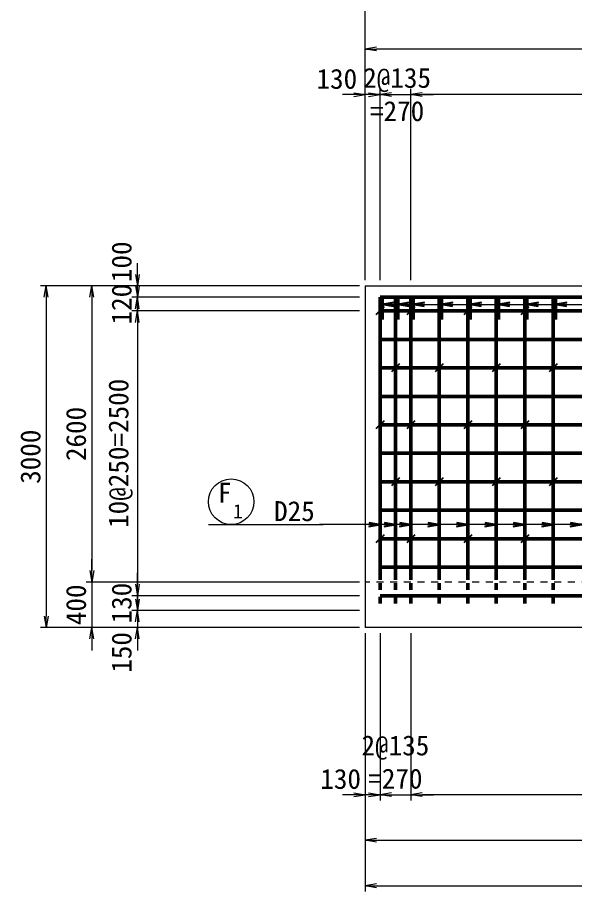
# Model space of a CAD drawing. Header units: millimetres. Extents: x 222124 to 348274, y -62968 to -33268.
# Drawn here: x 279322 to 284221, y -46027 to -38352 of the extents above; entities that cross this region are included whole.
import ezdxf
from ezdxf.enums import TextEntityAlignment as Align

# ---------------------------------------------------------------- set-up
doc = ezdxf.new("R2010")
doc.units = ezdxf.units.MM
doc.header["$LTSCALE"] = 50
doc.header["$PDSIZE"] = 300
doc.linetypes.add('SXF_跳び破線', pattern=[12, 6, -6])
doc.layers.get('Defpoints').update_dxf_attribs({"color": 191})
for name, color, linetype, lineweight in [('D-BGD', 7, 'Continuous', 13), ('D-STR', 1, 'Continuous', 50), ('D-STR-DIM', 7, 'Continuous', 13), ('D-STR-HTXT', 7, 'Continuous', 13), ('D-STR-STR5', 7, 'Continuous', 25), ('D-STR-TXT', 7, 'Continuous', 13)]:
    doc.layers.add(name, color=color, linetype=linetype, lineweight=lineweight)
doc.styles.add('YOKO_GOTHIC', font='MS Gothic.ttf')
doc.dimstyles.new('S50', dxfattribs={"dimscale": 50, "dimtxt": 3.5, "dimasz": 2, "dimexe": 1, "dimexo": 1, "dimgap": 1, "dimtad": 1, "dimdec": 0, "dimzin": 1, "dimdsep": 46, "dimtxsty": 'YOKO_GOTHIC', "dimblk": 'OPEN', "dimcen": 0, "dimclrd": 256, "dimclre": 256, "dimclrt": 256, "dimaunit": 1, "dimadec": 3, "dimazin": 0, "dimtfac": 1, "dimtdec": 0, "dimtix": 1, "dimtmove": 2, "dimatfit": 3, "dimldrblk": 'OPEN', "dimfxl": 1, "dimlwd": -1, "dimlwe": -1, "dimarcsym": 0})

# ---------------------------------------------------------------- blocks, each defined once
blk = doc.blocks.new('_Open')
at = {"color": 0, "linetype": 'ByBlock', "lineweight": -2}
for p, q in [((-1, 0.167), (0, 0)), ((-1, -0.167), (0, 0)), ((0, 0), (-1, 0))]:
    blk.add_line(p, q, dxfattribs=at)
blk = doc.blocks.new('*D1705')
at = {"layer": 'D-STR-DIM', "transparency": 16777216}
for p, q in [((282374.8, -40659.2), (282374.8, -38179.8)), ((288174.8, -40659.2), (288174.8, -38179.8)), ((282474.8, -38229.8), (288074.8, -38229.8))]:
    blk.add_line(p, q, dxfattribs=at)
at = {"layer": 'Defpoints', "color": 0, "transparency": 16777216}
for p in [(288174.8, -38229.8), (282374.8, -40709.2), (288174.8, -40709.2)]:
    blk.add_point(p, dxfattribs=at)
at = {"layer": 'D-STR-DIM', "transparency": 16777216, "xscale": 100, "yscale": 100, "zscale": 100, "rotation": 180}
blk.add_blockref('_Open', (282374.8, -38229.8), dxfattribs=at)
at = {"layer": 'D-STR-DIM', "transparency": 16777216, "xscale": 100, "yscale": 100, "zscale": 100}
blk.add_blockref('_Open', (288174.8, -38229.8), dxfattribs=at)
at = {"layer": 'D-STR-DIM', "transparency": 16777216, "insert": (285274.8, -38092.3), "char_height": 175, "attachment_point": 5, "style": 'YOKO_GOTHIC'}
blk.add_mtext('5800', dxfattribs=at)
blk = doc.blocks.new('*D1710')
at = {"layer": 'D-STR-DIM', "transparency": 16777216}
for p, q in [((282774.8, -40659.2), (282774.8, -38979.8)), ((287774.8, -40659.2), (287774.8, -38979.8)), ((287674.8, -39029.8), (282874.8, -39029.8))]:
    blk.add_line(p, q, dxfattribs=at)
at = {"layer": 'Defpoints', "color": 0, "transparency": 16777216}
for p in [(282774.8, -39029.8), (282774.8, -40709.2), (287774.8, -40709.2)]:
    blk.add_point(p, dxfattribs=at)
at = {"layer": 'D-STR-DIM', "transparency": 16777216, "xscale": 100, "yscale": 100, "zscale": 100, "rotation": 180}
blk.add_blockref('_Open', (282774.8, -39029.8), dxfattribs=at)
at = {"layer": 'D-STR-DIM', "transparency": 16777216, "xscale": 100, "yscale": 100, "zscale": 100}
blk.add_blockref('_Open', (287774.8, -39029.8), dxfattribs=at)
at = {"layer": 'D-STR-DIM', "transparency": 16777216, "insert": (285274.8, -38883), "char_height": 175, "attachment_point": 5, "style": 'YOKO_GOTHIC'}
blk.add_mtext('20@250=5000', dxfattribs=at)
blk = doc.blocks.new('*D1711')
at = {"layer": 'D-STR-DIM', "transparency": 16777216}
for p, q in [((282374.8, -40659.2), (282374.8, -38579.8)), ((287774.8, -40659.2), (287774.8, -38579.8)), ((287674.8, -38629.8), (282474.8, -38629.8))]:
    blk.add_line(p, q, dxfattribs=at)
at = {"layer": 'Defpoints', "color": 0, "transparency": 16777216}
for p in [(282374.8, -38629.8), (282374.8, -40709.2), (287774.8, -40709.2)]:
    blk.add_point(p, dxfattribs=at)
at = {"layer": 'D-STR-DIM', "transparency": 16777216, "xscale": 100, "yscale": 100, "zscale": 100, "rotation": 180}
blk.add_blockref('_Open', (282374.8, -38629.8), dxfattribs=at)
at = {"layer": 'D-STR-DIM', "transparency": 16777216, "xscale": 100, "yscale": 100, "zscale": 100}
blk.add_blockref('_Open', (287774.8, -38629.8), dxfattribs=at)
at = {"layer": 'D-STR-DIM', "transparency": 16777216, "insert": (285074.8, -38492.3), "char_height": 175, "attachment_point": 5, "style": 'YOKO_GOTHIC'}
blk.add_mtext('5400', dxfattribs=at)
blk = doc.blocks.new('*D1712')
at = {"layer": 'D-STR-DIM', "transparency": 16777216}
for p, q in [((282374.8, -40659.2), (282374.8, -38979.8)), ((282504.8, -40659.2), (282504.8, -38979.8)), ((282274.8, -39029.8), (282174.8, -39029.8)), ((282504.8, -39029.8), (282374.8, -39029.8)), ((282604.8, -39029.8), (282704.8, -39029.8))]:
    blk.add_line(p, q, dxfattribs=at)
at = {"layer": 'Defpoints', "color": 0, "transparency": 16777216}
for p in [(282374.8, -39029.8), (282374.8, -40709.2), (282504.8, -40709.2)]:
    blk.add_point(p, dxfattribs=at)
at = {"layer": 'D-STR-DIM', "transparency": 16777216, "xscale": 100, "yscale": 100, "zscale": 100}
blk.add_blockref('_Open', (282374.8, -39029.8), dxfattribs=at)
at = {"layer": 'D-STR-DIM', "transparency": 16777216, "xscale": 100, "yscale": 100, "zscale": 100, "rotation": 180}
blk.add_blockref('_Open', (282504.8, -39029.8), dxfattribs=at)
at = {"layer": 'D-STR-DIM', "transparency": 16777216, "insert": (282125.6, -38892.3), "char_height": 175, "attachment_point": 5, "style": 'YOKO_GOTHIC'}
blk.add_mtext('130', dxfattribs=at)
blk = doc.blocks.new('*D1719')
at = {"layer": 'D-STR-DIM', "transparency": 16777216}
for p, q in [((282324.8, -40709.2), (279524.8, -40709.2)), ((279574.8, -40809.2), (279574.8, -43609.2)), ((282324.8, -43709.2), (279524.8, -43709.2))]:
    blk.add_line(p, q, dxfattribs=at)
at = {"layer": 'Defpoints', "color": 0, "transparency": 16777216}
for p in [(282374.8, -40709.2), (279574.8, -43709.2), (282374.8, -43709.2)]:
    blk.add_point(p, dxfattribs=at)
at = {"layer": 'D-STR-DIM', "transparency": 16777216, "xscale": 100, "yscale": 100, "zscale": 100}
for p, rotation in [((279574.8, -40709.2), 90), ((279574.8, -43709.2), 270)]:
    blk.add_blockref('_Open', p, dxfattribs=dict(at, rotation=rotation))
at = {"layer": 'D-STR-DIM', "transparency": 16777216, "insert": (279437.3, -42209.2), "char_height": 175, "attachment_point": 5, "rotation": 90, "style": 'YOKO_GOTHIC'}
blk.add_mtext('3000', dxfattribs=at)
blk = doc.blocks.new('*D1720')
at = {"layer": 'D-STR-DIM', "transparency": 16777216}
for p, q in [((282324.8, -40709.2), (279924.8, -40709.2)), ((279974.8, -40809.2), (279974.8, -43209.2)), ((282324.8, -43309.2), (279924.8, -43309.2))]:
    blk.add_line(p, q, dxfattribs=at)
at = {"layer": 'Defpoints', "color": 0, "transparency": 16777216}
for p in [(282374.8, -40709.2), (279974.8, -43309.2), (282374.8, -43309.2)]:
    blk.add_point(p, dxfattribs=at)
at = {"layer": 'D-STR-DIM', "transparency": 16777216, "xscale": 100, "yscale": 100, "zscale": 100}
for p, rotation in [((279974.8, -40709.2), 90), ((279974.8, -43309.2), 270)]:
    blk.add_blockref('_Open', p, dxfattribs=dict(at, rotation=rotation))
at = {"layer": 'D-STR-DIM', "transparency": 16777216, "insert": (279837.3, -42009.2), "char_height": 175, "attachment_point": 5, "rotation": 90, "style": 'YOKO_GOTHIC'}
blk.add_mtext('2600', dxfattribs=at)
blk = doc.blocks.new('*D1721')
at = {"layer": 'D-STR-DIM', "transparency": 16777216}
for p, q in [((279974.8, -43209.2), (279974.8, -43109.2)), ((282324.8, -43309.2), (279924.8, -43309.2)), ((279974.8, -43309.2), (279974.8, -43709.2)), ((282324.8, -43709.2), (279924.8, -43709.2)), ((279974.8, -43809.2), (279974.8, -43909.2))]:
    blk.add_line(p, q, dxfattribs=at)
at = {"layer": 'Defpoints', "color": 0, "transparency": 16777216}
for p in [(282374.8, -43309.2), (279974.8, -43709.2), (282374.8, -43709.2)]:
    blk.add_point(p, dxfattribs=at)
at = {"layer": 'D-STR-DIM', "transparency": 16777216, "xscale": 100, "yscale": 100, "zscale": 100}
for p, rotation in [((279974.8, -43309.2), 270), ((279974.8, -43709.2), 90)]:
    blk.add_blockref('_Open', p, dxfattribs=dict(at, rotation=rotation))
at = {"layer": 'D-STR-DIM', "transparency": 16777216, "insert": (279837.3, -43509.2), "char_height": 175, "attachment_point": 5, "rotation": 90, "style": 'YOKO_GOTHIC'}
blk.add_mtext('400', dxfattribs=at)
blk = doc.blocks.new('*D1722')
at = {"layer": 'D-STR-DIM', "transparency": 16777216}
for p, q in [((282324.8, -40929.2), (280324.8, -40929.2)), ((280374.8, -41029.2), (280374.8, -43329.2)), ((282324.8, -43429.2), (280324.8, -43429.2))]:
    blk.add_line(p, q, dxfattribs=at)
at = {"layer": 'Defpoints', "color": 0, "transparency": 16777216}
for p in [(282374.8, -40929.2), (280374.8, -43429.2), (282374.8, -43429.2)]:
    blk.add_point(p, dxfattribs=at)
at = {"layer": 'D-STR-DIM', "transparency": 16777216, "xscale": 100, "yscale": 100, "zscale": 100}
for p, rotation in [((280374.8, -40929.2), 90), ((280374.8, -43429.2), 270)]:
    blk.add_blockref('_Open', p, dxfattribs=dict(at, rotation=rotation))
at = {"layer": 'D-STR-DIM', "transparency": 16777216, "insert": (280227.9, -42179.2), "char_height": 175, "attachment_point": 5, "rotation": 90, "style": 'YOKO_GOTHIC'}
blk.add_mtext('10@250=2500', dxfattribs=at)
blk = doc.blocks.new('*D1723')
at = {"layer": 'D-STR-DIM', "transparency": 16777216}
for p, q in [((280374.8, -43329.2), (280374.8, -43229.2)), ((282324.8, -43429.2), (280324.8, -43429.2)), ((280374.8, -43429.2), (280374.8, -43559.2)), ((282324.8, -43559.2), (280324.8, -43559.2)), ((280374.8, -43659.2), (280374.8, -43759.2))]:
    blk.add_line(p, q, dxfattribs=at)
at = {"layer": 'Defpoints', "color": 0, "transparency": 16777216}
for p in [(282374.8, -43429.2), (280374.8, -43559.2), (282374.8, -43559.2)]:
    blk.add_point(p, dxfattribs=at)
at = {"layer": 'D-STR-DIM', "transparency": 16777216, "xscale": 100, "yscale": 100, "zscale": 100}
for p, rotation in [((280374.8, -43429.2), 270), ((280374.8, -43559.2), 90)]:
    blk.add_blockref('_Open', p, dxfattribs=dict(at, rotation=rotation))
at = {"layer": 'D-STR-DIM', "transparency": 16777216, "insert": (280237.3, -43494.2), "char_height": 175, "attachment_point": 5, "rotation": 90, "style": 'YOKO_GOTHIC'}
blk.add_mtext('130', dxfattribs=at)
blk = doc.blocks.new('*D1724')
at = {"layer": 'D-STR-DIM', "transparency": 16777216}
for p, q in [((280374.8, -43459.2), (280374.8, -43359.2)), ((282324.8, -43559.2), (280324.8, -43559.2)), ((280374.8, -43559.2), (280374.8, -43709.2)), ((282324.8, -43709.2), (280324.8, -43709.2)), ((280374.8, -43809.2), (280374.8, -43909.2))]:
    blk.add_line(p, q, dxfattribs=at)
at = {"layer": 'Defpoints', "color": 0, "transparency": 16777216}
for p in [(282374.8, -43559.2), (280374.8, -43709.2), (282374.8, -43709.2)]:
    blk.add_point(p, dxfattribs=at)
at = {"layer": 'D-STR-DIM', "transparency": 16777216, "xscale": 100, "yscale": 100, "zscale": 100}
for p, rotation in [((280374.8, -43559.2), 270), ((280374.8, -43709.2), 90)]:
    blk.add_blockref('_Open', p, dxfattribs=dict(at, rotation=rotation))
at = {"layer": 'D-STR-DIM', "transparency": 16777216, "insert": (280237.3, -43927.2), "char_height": 175, "attachment_point": 5, "rotation": 90, "style": 'YOKO_GOTHIC'}
blk.add_mtext('150', dxfattribs=at)
blk = doc.blocks.new('*D1725')
at = {"layer": 'D-STR-DIM', "transparency": 16777216}
for p, q in [((280374.8, -40709.2), (280374.8, -40609.2)), ((282324.8, -40809.2), (280324.8, -40809.2)), ((280374.8, -40929.2), (280374.8, -40809.2)), ((282324.8, -40929.2), (280324.8, -40929.2)), ((280374.8, -41029.2), (280374.8, -41129.2))]:
    blk.add_line(p, q, dxfattribs=at)
at = {"layer": 'Defpoints', "color": 0, "transparency": 16777216}
for p in [(280374.8, -40809.2), (282374.8, -40809.2), (282374.8, -40929.2)]:
    blk.add_point(p, dxfattribs=at)
at = {"layer": 'D-STR-DIM', "transparency": 16777216, "xscale": 100, "yscale": 100, "zscale": 100}
for p, rotation in [((280374.8, -40809.2), 270), ((280374.8, -40929.2), 90)]:
    blk.add_blockref('_Open', p, dxfattribs=dict(at, rotation=rotation))
at = {"layer": 'D-STR-DIM', "transparency": 16777216, "insert": (280237.3, -40869.2), "char_height": 175, "attachment_point": 5, "rotation": 90, "style": 'YOKO_GOTHIC'}
blk.add_mtext('120', dxfattribs=at)
blk = doc.blocks.new('*D1726')
at = {"layer": 'D-STR-DIM', "transparency": 16777216}
for p, q in [((280374.8, -40609.2), (280374.8, -40509.2)), ((282324.8, -40709.2), (280324.8, -40709.2)), ((280374.8, -40809.2), (280374.8, -40709.2)), ((282324.8, -40809.2), (280324.8, -40809.2)), ((280374.8, -40909.2), (280374.8, -41009.2))]:
    blk.add_line(p, q, dxfattribs=at)
at = {"layer": 'Defpoints', "color": 0, "transparency": 16777216}
for p in [(280374.8, -40709.2), (282374.8, -40709.2), (282374.8, -40809.2)]:
    blk.add_point(p, dxfattribs=at)
at = {"layer": 'D-STR-DIM', "transparency": 16777216, "xscale": 100, "yscale": 100, "zscale": 100}
for p, rotation in [((280374.8, -40709.2), 270), ((280374.8, -40809.2), 90)]:
    blk.add_blockref('_Open', p, dxfattribs=dict(at, rotation=rotation))
at = {"layer": 'D-STR-DIM', "transparency": 16777216, "insert": (280237.3, -40497.3), "char_height": 175, "attachment_point": 5, "rotation": 90, "style": 'YOKO_GOTHIC'}
blk.add_mtext('100', dxfattribs=at)
blk = doc.blocks.new('*D1736')
at = {"layer": 'D-STR-DIM', "transparency": 16777216}
for p, q in [((282374.8, -43759.2), (282374.8, -46026.8)), ((288174.8, -43859.2), (288174.8, -46026.8)), ((282474.8, -45976.8), (288074.8, -45976.8))]:
    blk.add_line(p, q, dxfattribs=at)
at = {"layer": 'Defpoints', "color": 0, "transparency": 16777216}
for p in [(282374.8, -43709.2), (288174.8, -43809.2), (288174.8, -45976.8)]:
    blk.add_point(p, dxfattribs=at)
at = {"layer": 'D-STR-DIM', "transparency": 16777216, "xscale": 100, "yscale": 100, "zscale": 100, "rotation": 180}
blk.add_blockref('_Open', (282374.8, -45976.8), dxfattribs=at)
at = {"layer": 'D-STR-DIM', "transparency": 16777216, "xscale": 100, "yscale": 100, "zscale": 100}
blk.add_blockref('_Open', (288174.8, -45976.8), dxfattribs=at)
at = {"layer": 'D-STR-DIM', "transparency": 16777216, "insert": (285274.8, -45839.3), "char_height": 175, "attachment_point": 5, "style": 'YOKO_GOTHIC'}
blk.add_mtext('5800', dxfattribs=at)
blk = doc.blocks.new('*D1737')
at = {"layer": 'D-STR-DIM', "transparency": 16777216}
for p, q in [((282374.8, -43759.2), (282374.8, -45626.8)), ((287474.8, -43759.2), (287474.8, -45626.8)), ((282474.8, -45576.8), (287374.8, -45576.8))]:
    blk.add_line(p, q, dxfattribs=at)
at = {"layer": 'Defpoints', "color": 0, "transparency": 16777216}
for p in [(282374.8, -43709.2), (287474.8, -43709.2), (287474.8, -45576.8)]:
    blk.add_point(p, dxfattribs=at)
at = {"layer": 'D-STR-DIM', "transparency": 16777216, "xscale": 100, "yscale": 100, "zscale": 100, "rotation": 180}
blk.add_blockref('_Open', (282374.8, -45576.8), dxfattribs=at)
at = {"layer": 'D-STR-DIM', "transparency": 16777216, "xscale": 100, "yscale": 100, "zscale": 100}
blk.add_blockref('_Open', (287474.8, -45576.8), dxfattribs=at)
at = {"layer": 'D-STR-DIM', "transparency": 16777216, "insert": (284924.8, -45439.3), "char_height": 175, "attachment_point": 5, "style": 'YOKO_GOTHIC'}
blk.add_mtext('5100', dxfattribs=at)
blk = doc.blocks.new('*D1743')
at = {"layer": 'D-STR-DIM', "transparency": 16777216}
for p, q in [((282774.8, -43759.2), (282774.8, -45226.8)), ((287774.8, -43859.2), (287774.8, -45226.8)), ((287674.8, -45176.8), (282874.8, -45176.8))]:
    blk.add_line(p, q, dxfattribs=at)
at = {"layer": 'Defpoints', "color": 0, "transparency": 16777216}
for p in [(282774.8, -43709.2), (287774.8, -43809.2), (282774.8, -45176.8)]:
    blk.add_point(p, dxfattribs=at)
at = {"layer": 'D-STR-DIM', "transparency": 16777216, "xscale": 100, "yscale": 100, "zscale": 100, "rotation": 180}
blk.add_blockref('_Open', (282774.8, -45176.8), dxfattribs=at)
at = {"layer": 'D-STR-DIM', "transparency": 16777216, "xscale": 100, "yscale": 100, "zscale": 100}
blk.add_blockref('_Open', (287774.8, -45176.8), dxfattribs=at)
at = {"layer": 'D-STR-DIM', "transparency": 16777216, "insert": (285274.8, -45030), "char_height": 175, "attachment_point": 5, "style": 'YOKO_GOTHIC'}
blk.add_mtext('20@250=5000', dxfattribs=at)
blk = doc.blocks.new('*D1744')
at = {"layer": 'D-STR-DIM', "transparency": 16777216}
for p, q in [((282374.8, -43759.2), (282374.8, -45226.8)), ((282504.8, -43759.2), (282504.8, -45226.8)), ((282274.8, -45176.8), (282174.8, -45176.8)), ((282504.8, -45176.8), (282374.8, -45176.8)), ((282604.8, -45176.8), (282704.8, -45176.8))]:
    blk.add_line(p, q, dxfattribs=at)
at = {"layer": 'Defpoints', "color": 0, "transparency": 16777216}
for p in [(282374.8, -43709.2), (282504.8, -43709.2), (282374.8, -45176.8)]:
    blk.add_point(p, dxfattribs=at)
at = {"layer": 'D-STR-DIM', "transparency": 16777216, "xscale": 100, "yscale": 100, "zscale": 100}
blk.add_blockref('_Open', (282374.8, -45176.8), dxfattribs=at)
at = {"layer": 'D-STR-DIM', "transparency": 16777216, "xscale": 100, "yscale": 100, "zscale": 100, "rotation": 180}
blk.add_blockref('_Open', (282504.8, -45176.8), dxfattribs=at)
at = {"layer": 'D-STR-DIM', "transparency": 16777216, "insert": (282159.1, -45039.3), "char_height": 175, "attachment_point": 5, "style": 'YOKO_GOTHIC'}
blk.add_mtext('130', dxfattribs=at)
blk = doc.blocks.new('*D1547')
at = {"layer": 'D-STR-DIM', "transparency": 16777216}
for p, q in [((282504.8, -43759.2), (282504.8, -45226.8)), ((282774.8, -43759.2), (282774.8, -45226.8)), ((282404.8, -45176.8), (282304.8, -45176.8)), ((282504.8, -45176.8), (282774.8, -45176.8)), ((282874.8, -45176.8), (282974.8, -45176.8))]:
    blk.add_line(p, q, dxfattribs=at)
at = {"layer": 'Defpoints', "color": 0, "transparency": 16777216}
for p in [(282504.8, -43709.2), (282774.8, -43709.2), (282774.8, -45176.8)]:
    blk.add_point(p, dxfattribs=at)
at = {"layer": 'D-STR-DIM', "transparency": 16777216, "xscale": 100, "yscale": 100, "zscale": 100}
blk.add_blockref('_Open', (282504.8, -45176.8), dxfattribs=at)
at = {"layer": 'D-STR-DIM', "transparency": 16777216, "xscale": 100, "yscale": 100, "zscale": 100, "rotation": 180}
blk.add_blockref('_Open', (282774.8, -45176.8), dxfattribs=at)
at = {"layer": 'D-STR-DIM', "transparency": 16777216, "insert": (282639.8, -44891.2), "char_height": 175, "attachment_point": 5, "style": 'YOKO_GOTHIC'}
blk.add_mtext('2@135\\P=270', dxfattribs=at)
blk = doc.blocks.new('*D1548')
at = {"layer": 'D-STR-DIM', "transparency": 16777216}
for p, q in [((282504.8, -40659.2), (282504.8, -38979.8)), ((282774.8, -40659.2), (282774.8, -38979.8)), ((282404.8, -39029.8), (282304.8, -39029.8)), ((282504.8, -39029.8), (282774.8, -39029.8)), ((282874.8, -39029.8), (282974.8, -39029.8))]:
    blk.add_line(p, q, dxfattribs=at)
at = {"layer": 'Defpoints', "color": 0, "transparency": 16777216}
for p in [(282774.8, -39029.8), (282504.8, -40709.2), (282774.8, -40709.2)]:
    blk.add_point(p, dxfattribs=at)
at = {"layer": 'D-STR-DIM', "transparency": 16777216, "xscale": 100, "yscale": 100, "zscale": 100}
blk.add_blockref('_Open', (282504.8, -39029.8), dxfattribs=at)
at = {"layer": 'D-STR-DIM', "transparency": 16777216, "xscale": 100, "yscale": 100, "zscale": 100, "rotation": 180}
blk.add_blockref('_Open', (282774.8, -39029.8), dxfattribs=at)
at = {"layer": 'D-STR-DIM', "transparency": 16777216, "insert": (282654.8, -39029.8), "char_height": 175, "attachment_point": 5, "style": 'YOKO_GOTHIC'}
blk.add_mtext('2@135\\P=270', dxfattribs=at)

msp = doc.modelspace()

# ---------------------------------------------------------------- linework, layer by layer
at = {"layer": 'D-BGD'}
for p, q in [((282374.8, -40709.2), (288174.8, -40709.2)), ((282374.8, -40709.2), (282374.8, -43709.2)), ((287474.8, -43709.2), (282374.8, -43709.2))]:
    msp.add_line(p, q, dxfattribs=at)
at = {"layer": 'D-BGD', "linetype": 'SXF_跳び破線', "ltscale": 0.2}
msp.add_line((288174.8, -43309.2), (282374.8, -43309.2), dxfattribs=at)
at = {"layer": 'D-STR'}
for p, q in [((282504.8, -40809.2), (288054.8, -40809.2)), ((282504.8, -43289.2), (282504.8, -40809.2)), ((282524.8, -41004.2), (282524.8, -40809.2)), ((282639.8, -43289.2), (282639.8, -40809.2)), ((282659.8, -41004.2), (282659.8, -40809.2)), ((282774.8, -43289.2), (282774.8, -40809.2)), ((282794.8, -41004.2), (282794.8, -40809.2)), ((283024.8, -43289.2), (283024.8, -40809.2)), ((283044.8, -41004.2), (283044.8, -40809.2)), ((283274.8, -43289.2), (283274.8, -40809.2)), ((283294.8, -41004.2), (283294.8, -40809.2)), ((283524.8, -43289.2), (283524.8, -40809.2)), ((283544.8, -41004.2), (283544.8, -40809.2)), ((283774.8, -43289.2), (283774.8, -40809.2)), ((283794.8, -41004.2), (283794.8, -40809.2)), ((284024.8, -43289.2), (284024.8, -40809.2)), ((284044.8, -41004.2), (284044.8, -40809.2)), ((282504.8, -40929.2), (288054.8, -40929.2)), ((282504.8, -41179.2), (288054.8, -41179.2)), ((282504.8, -41429.2), (288054.8, -41429.2)), ((282504.8, -41679.2), (288054.8, -41679.2)), ((282504.8, -41929.2), (288054.8, -41929.2)), ((282504.8, -42179.2), (288054.8, -42179.2)), ((282504.8, -42429.2), (288054.8, -42429.2)), ((282504.8, -42679.2), (288054.8, -42679.2)), ((282504.8, -42929.2), (288054.8, -42929.2)), ((282504.8, -43179.2), (288054.8, -43179.2)), ((282504.8, -43429.2), (288054.8, -43429.2))]:
    msp.add_line(p, q, dxfattribs=at)
at = {"layer": 'D-STR', "linetype": 'SXF_跳び破線', "ltscale": 0.2}
for p, q in [((282504.8, -43319.2), (282504.8, -43559.2)), ((282639.8, -43319.2), (282639.8, -43559.2)), ((282774.8, -43319.2), (282774.8, -43559.2)), ((283024.8, -43319.2), (283024.8, -43559.2)), ((283274.8, -43319.2), (283274.8, -43559.2)), ((283524.8, -43319.2), (283524.8, -43559.2)), ((283774.8, -43319.2), (283774.8, -43559.2)), ((284024.8, -43319.2), (284024.8, -43559.2))]:
    msp.add_line(p, q, dxfattribs=at)
at = {"layer": 'D-STR-HTXT'}
msp.add_line((280998.2, -42804.2), (282004.8, -42804.2), dxfattribs=at)
msp.add_lwpolyline([(282524.8, -40872), (288610.9, -40872)], dxfattribs=at)
at = {"layer": 'D-STR-HTXT', "color": 4}
msp.add_circle((281198.2, -42604.2), 200, dxfattribs=at)
at = {"layer": 'D-STR-STR5'}
for p, q in [((282540.1, -40893.8), (282469.4, -40964.5)), ((282810.1, -40893.8), (282739.4, -40964.5)), ((283310.1, -40893.8), (283239.4, -40964.5)), ((283810.1, -40893.8), (283739.4, -40964.5)), ((282675.1, -41393.8), (282604.4, -41464.5)), ((283060.1, -41393.8), (282989.4, -41464.5)), ((283560.1, -41393.8), (283489.4, -41464.5)), ((284060.1, -41393.8), (283989.4, -41464.5)), ((282540.1, -41893.8), (282469.4, -41964.5)), ((282810.1, -41893.8), (282739.4, -41964.5)), ((283310.1, -41893.8), (283239.4, -41964.5)), ((283810.1, -41893.8), (283739.4, -41964.5)), ((282675.1, -42393.8), (282604.4, -42464.5)), ((283060.1, -42393.8), (282989.4, -42464.5)), ((283560.1, -42393.8), (283489.4, -42464.5)), ((284060.1, -42393.8), (283989.4, -42464.5)), ((282540.1, -42893.8), (282469.4, -42964.5)), ((282810.1, -42893.8), (282739.4, -42964.5)), ((283310.1, -42893.8), (283239.4, -42964.5)), ((283810.1, -42893.8), (283739.4, -42964.5))]:
    msp.add_line(p, q, dxfattribs=at)

# ---------------------------------------------------------------- texts
at = {"layer": 'D-STR-TXT', "color": 4, "style": 'YOKO_GOTHIC'}
for s, height, p in [('F', 175, (281141.9, -42612.5)), ('1', 125, (281257.6, -42750.3))]:
    msp.add_text(s, height=height, dxfattribs=at).set_placement(p, align=Align.CENTER)
msp.add_text('D25', height=175, dxfattribs=at).set_placement((281574.7, -42774.2))

# ---------------------------------------------------------------- dimensions: what is measured, and where the dimension line sits
at = {"layer": 'D-STR-DIM'}
for base, p1, p2, picture, middle in [((288174.8, -38229.8), (282374.8, -40709.2), (288174.8, -40709.2), '*D1705', (285274.8, -38092.3)), ((282374.8, -38629.8), (287774.8, -40709.2), (282374.8, -40709.2), '*D1711', (285074.8, -38492.3)), ((288174.8, -45976.8), (282374.8, -43709.2), (288174.8, -43809.2), '*D1736', (285274.8, -45839.3)), ((287474.8, -45576.8), (282374.8, -43709.2), (287474.8, -43709.2), '*D1737', (284924.8, -45439.3))]:
    dim = msp.add_linear_dim(base=base, p1=p1, p2=p2, dimstyle='S50', dxfattribs=at)
    dim.commit()
    dim.dimension.update_dxf_attribs({"geometry": picture, "text_midpoint": middle})
for base, p1, p2, picture, middle in [((282374.8, -39029.8), (282504.8, -40709.2), (282374.8, -40709.2), '*D1712', (282125.6, -38892.3)), ((282374.8, -45176.8), (282504.8, -43709.2), (282374.8, -43709.2), '*D1744', (282159.1, -45039.3))]:
    dim = msp.add_linear_dim(base=base, p1=p1, p2=p2, dimstyle='S50', dxfattribs=at)
    dim.commit()
    dim.dimension.update_dxf_attribs({"geometry": picture, "text_midpoint": middle, "dimtype": 160})
dim = msp.add_linear_dim(base=(282774.8, -39029.8), p1=(282504.8, -40709.2), p2=(282774.8, -40709.2), text='2@135\\P=<>', dimstyle='S50', dxfattribs=at)
dim.commit()
dim.dimension.update_dxf_attribs({"geometry": '*D1548', "text_midpoint": (282654.8, -39029.8), "dimtype": 160})
for base, p1, p2, text, picture, middle in [((282774.8, -39029.8), (287774.8, -40709.2), (282774.8, -40709.2), '20@250=<>', '*D1710', (285274.8, -38883)), ((282774.8, -45176.8), (282504.8, -43709.2), (282774.8, -43709.2), '2@135\\P=<>', '*D1547', (282639.8, -44891.2)), ((282774.8, -45176.8), (287774.8, -43809.2), (282774.8, -43709.2), '20@250=<>', '*D1743', (285274.8, -45030))]:
    dim = msp.add_linear_dim(base=base, p1=p1, p2=p2, text=text, dimstyle='S50', dxfattribs=at)
    dim.commit()
    dim.dimension.update_dxf_attribs({"geometry": picture, "text_midpoint": middle})
for base, p1, p2, picture, middle in [((280374.8, -40709.2), (282374.8, -40809.2), (282374.8, -40709.2), '*D1726', (280237.3, -40497.3)), ((280374.8, -43709.2), (282374.8, -43559.2), (282374.8, -43709.2), '*D1724', (280237.3, -43927.2))]:
    dim = msp.add_linear_dim(base=base, p1=p1, p2=p2, angle=90, dimstyle='S50', dxfattribs=at)
    dim.commit()
    dim.dimension.update_dxf_attribs({"geometry": picture, "text_midpoint": middle, "dimtype": 160})
for base, p1, p2, picture, middle in [((280374.8, -40809.2), (282374.8, -40929.2), (282374.8, -40809.2), '*D1725', (280237.3, -40869.2)), ((279574.8, -43709.2), (282374.8, -40709.2), (282374.8, -43709.2), '*D1719', (279437.3, -42209.2)), ((279974.8, -43309.2), (282374.8, -40709.2), (282374.8, -43309.2), '*D1720', (279837.3, -42009.2)), ((279974.8, -43709.2), (282374.8, -43309.2), (282374.8, -43709.2), '*D1721', (279837.3, -43509.2)), ((280374.8, -43559.2), (282374.8, -43429.2), (282374.8, -43559.2), '*D1723', (280237.3, -43494.2))]:
    dim = msp.add_linear_dim(base=base, p1=p1, p2=p2, angle=90, dimstyle='S50', dxfattribs=at)
    dim.commit()
    dim.dimension.update_dxf_attribs({"geometry": picture, "text_midpoint": middle})
dim = msp.add_linear_dim(base=(280374.8, -43429.2), p1=(282374.8, -40929.2), p2=(282374.8, -43429.2), angle=90, text='10@250=<>', dimstyle='S50', dxfattribs=at)
dim.commit()
dim.dimension.update_dxf_attribs({"geometry": '*D1722', "text_midpoint": (280227.9, -42179.2)})

# ---------------------------------------------------------------- leaders
at = {"layer": 'D-STR-HTXT'}
for points in [[(282524.8, -40872), (282932.1, -40872)], [(282659.8, -40872), (283057.1, -40872)], [(282794.8, -40872), (283202.1, -40872)], [(283044.8, -40872), (283452.1, -40872)], [(283294.8, -40872), (283702.1, -40872)], [(283544.8, -40872), (283952.1, -40872)], [(283794.8, -40872), (284202.1, -40872)], [(284044.8, -40872), (284452.1, -40872)], [(288054.8, -42804.2), (281974.8, -42804.2)], [(282506.2, -42804.2), (282256.2, -42804.2)], [(282639.8, -42804.2), (282371.2, -42804.2)], [(282774.8, -42804.2), (282506.2, -42804.2)], [(283024.8, -42804.2), (282756.2, -42804.2)], [(283274.8, -42804.2), (283006.2, -42804.2)], [(283524.8, -42804.2), (283256.2, -42804.2)], [(283774.8, -42804.2), (283506.2, -42804.2)], [(284024.8, -42804.2), (283756.2, -42804.2)], [(284274.8, -42804.2), (284006.2, -42804.2)]]:
    msp.add_leader(points, dimstyle='S50', dxfattribs=at)

doc.saveas('drawing.dxf')
